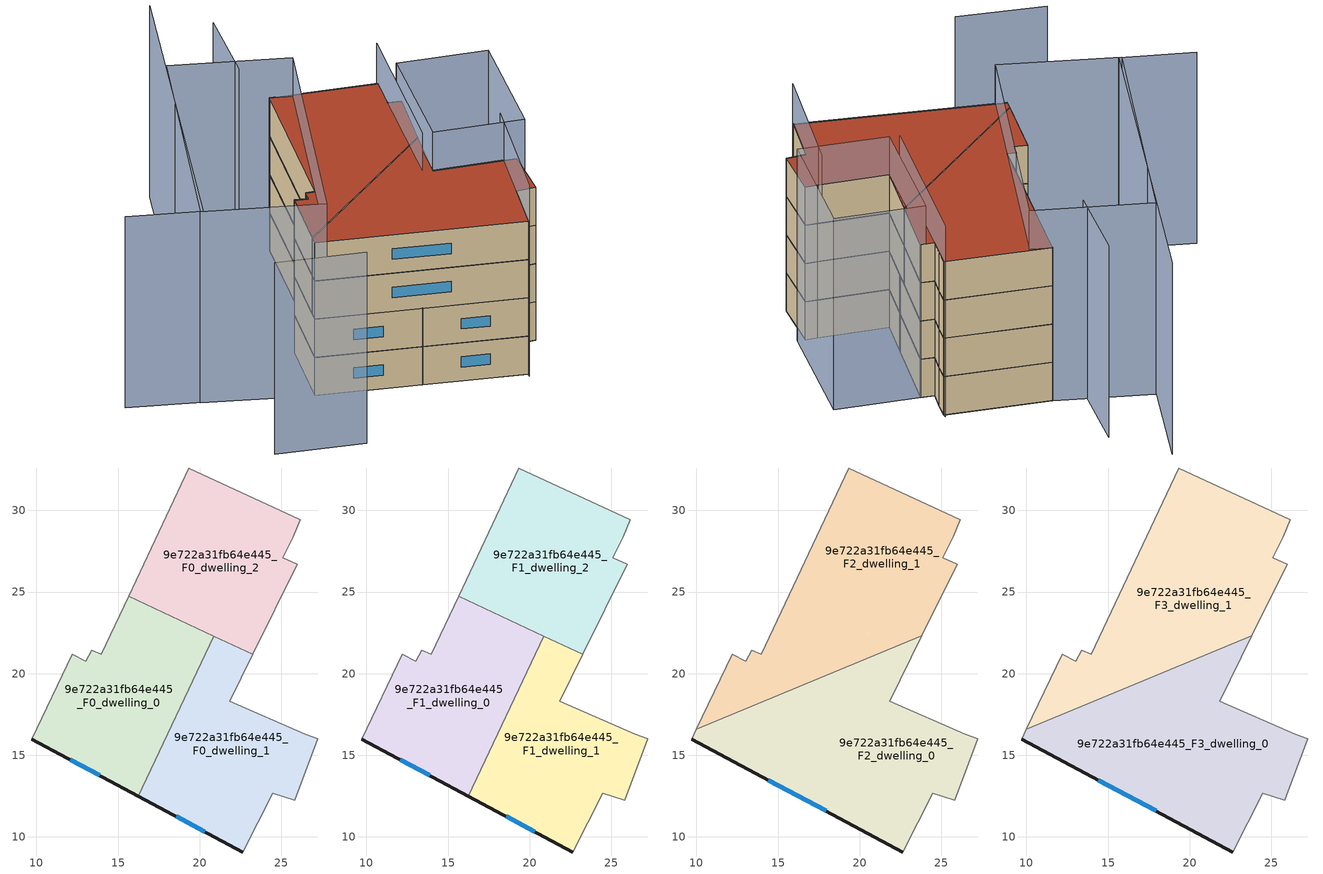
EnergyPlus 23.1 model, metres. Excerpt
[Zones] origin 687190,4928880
9e722a31fb64e445_F0_dwelling_0
 floor ground (EU_floor_Construction): 16.24,12.51 20.84,22.31 15.64,24.75 13.97,21.2 13.39,21.45 13.01,20.75 12.18,21.2 9.71,16 z0
 wall outside (EU_wall_Construction): 16.24,12.51 9.71,16 z0:3
 wall adiabatic (EU_wall_Construction): 9.71,16 12.18,21.2 13.01,20.75 13.39,21.45 13.97,21.2 15.64,24.75 z0:3
 wall to 9e722a31fb64e445_F0_dwelling_1 (EU_wall_Construction): 20.84,22.31 16.24,12.51 z0:3
 wall to 9e722a31fb64e445_F0_dwelling_2 (EU_wall_Construction): 15.64,24.75 20.84,22.31 z0:3
 window (EU_Window_Construction): 13.87,13.77 12.08,14.73 z1.09:1.91
9e722a31fb64e445_F0_dwelling_1
 floor ground (EU_floor_Construction): 25.82,12.24 27.22,16.01 26.46,16.3 21.83,18.3 23.25,21.18 20.84,22.31 16.24,12.51 22.64,9.08 24.47,12.68 z0
 wall outside (EU_wall_Construction): 22.64,9.08 16.24,12.51 z0:3
 wall adiabatic (EU_wall_Construction): 23.25,21.18 21.83,18.3 26.46,16.3 27.22,16.01 25.82,12.24 24.47,12.68 22.64,9.08 z0:3
 wall to 9e722a31fb64e445_F0_dwelling_2 (EU_wall_Construction): 20.84,22.31 23.25,21.18 z0:3
 window (EU_Window_Construction): 20.32,10.32 18.56,11.26 z1.09:1.91
9e722a31fb64e445_F0_dwelling_2
 floor ground (EU_floor_Construction): 23.25,21.18 25.96,26.7 25.07,27.12 25.72,28.38 26.17,29.45 19.32,32.6 15.64,24.75 z0
 wall adiabatic (EU_wall_Construction): 15.64,24.75 19.32,32.6 26.17,29.45 25.72,28.38 25.07,27.12 25.96,26.7 23.25,21.18 z0:3
9e722a31fb64e445_F1_dwelling_0
 floor to 9e722a31fb64e445_F0_dwelling_0 (EU_floor_Construction): 16.24,12.51 20.84,22.31 15.64,24.75 13.97,21.2 13.39,21.45 13.01,20.75 12.18,21.2 9.71,16 z3
 wall outside (EU_wall_Construction): 16.24,12.51 9.71,16 z3:6
 wall adiabatic (EU_wall_Construction): 9.71,16 12.18,21.2 13.01,20.75 13.39,21.45 13.97,21.2 15.64,24.75 z3:6
 wall to 9e722a31fb64e445_F1_dwelling_1 (EU_wall_Construction): 20.84,22.31 16.24,12.51 z3:6
 wall to 9e722a31fb64e445_F1_dwelling_2 (EU_wall_Construction): 15.64,24.75 20.84,22.31 z3:6
 window (EU_Window_Construction): 13.87,13.77 12.08,14.73 z4.09:4.91
9e722a31fb64e445_F1_dwelling_1
 floor to 9e722a31fb64e445_F0_dwelling_1 (EU_floor_Construction): 25.82,12.24 27.22,16.01 26.46,16.3 21.83,18.3 23.25,21.18 20.84,22.31 16.24,12.51 22.64,9.08 24.47,12.68 z3
 wall outside (EU_wall_Construction): 22.64,9.08 16.24,12.51 z3:6
 wall adiabatic (EU_wall_Construction): 23.25,21.18 21.83,18.3 26.46,16.3 27.22,16.01 25.82,12.24 24.47,12.68 22.64,9.08 z3:6
 wall to 9e722a31fb64e445_F1_dwelling_2 (EU_wall_Construction): 20.84,22.31 23.25,21.18 z3:6
 window (EU_Window_Construction): 20.32,10.32 18.56,11.26 z4.09:4.91
9e722a31fb64e445_F1_dwelling_2
 floor to 9e722a31fb64e445_F0_dwelling_2 (EU_floor_Construction): 23.25,21.18 25.96,26.7 25.07,27.12 25.72,28.38 26.17,29.45 19.32,32.6 15.64,24.75 z3
 wall adiabatic (EU_wall_Construction): 15.64,24.75 19.32,32.6 26.17,29.45 25.72,28.38 25.07,27.12 25.96,26.7 23.25,21.18 z3:6
9e722a31fb64e445_F2_dwelling_0
 floor to 9e722a31fb64e445_F1_dwelling_0 (EU_floor_Construction): 16.24,12.51 20.13,20.79 9.99,16.58 9.71,16 z6
 floor to 9e722a31fb64e445_F1_dwelling_1 (EU_floor_Construction): 25.82,12.24 27.22,16.01 26.46,16.3 21.83,18.3 23.25,21.18 22.22,21.66 20.13,20.79 16.24,12.51 22.64,9.08 24.47,12.68 z6
 floor to 9e722a31fb64e445_F1_dwelling_2 (EU_floor_Construction): 23.25,21.18 23.81,22.32 22.22,21.66 z6
 wall outside (EU_wall_Construction): 22.64,9.08 9.71,16 z6:9
 wall adiabatic (EU_wall_Construction): 9.71,16 9.99,16.58 / 23.81,22.32 21.83,18.3 26.46,16.3 27.22,16.01 25.82,12.24 24.47,12.68 22.64,9.08 z6:9
 wall to 9e722a31fb64e445_F2_dwelling_1 (EU_wall_Construction): 9.99,16.58 23.81,22.32 z6:9
 window (EU_Window_Construction): 17.95,11.59 14.41,13.49 z7.09:7.91
9e722a31fb64e445_F2_dwelling_1
 floor to 9e722a31fb64e445_F1_dwelling_1 (EU_floor_Construction): 22.22,21.66 20.84,22.31 20.13,20.79 z6
 floor to 9e722a31fb64e445_F1_dwelling_2 (EU_floor_Construction): 23.81,22.32 25.96,26.7 25.07,27.12 25.72,28.38 26.17,29.45 19.32,32.6 15.64,24.75 22.22,21.66 z6
 floor to 9e722a31fb64e445_F1_dwelling_0 (EU_floor_Construction): 20.13,20.79 20.84,22.31 15.64,24.75 13.97,21.2 13.39,21.45 13.01,20.75 12.18,21.2 9.99,16.58 z6
 wall adiabatic (EU_wall_Construction): 9.99,16.58 12.18,21.2 13.01,20.75 13.39,21.45 13.97,21.2 19.32,32.6 26.17,29.45 25.72,28.38 25.07,27.12 25.96,26.7 23.81,22.32 z6:9
9e722a31fb64e445_F3_dwelling_0
 floor to 9e722a31fb64e445_F2_dwelling_0 (EU_floor_Construction): 25.82,12.24 27.22,16.01 26.46,16.3 21.83,18.3 23.81,22.32 9.99,16.58 9.71,16 22.64,9.08 24.47,12.68 z9
 wall outside (EU_wall_Construction): 22.64,9.08 9.71,16 z9:12
 wall adiabatic (EU_wall_Construction): 9.71,16 9.99,16.58 / 23.81,22.32 21.83,18.3 26.46,16.3 27.22,16.01 25.82,12.24 24.47,12.68 22.64,9.08 z9:12
 wall to 9e722a31fb64e445_F3_dwelling_1 (EU_wall_Construction): 9.99,16.58 23.81,22.32 z9:12
 window (EU_Window_Construction): 17.95,11.59 14.41,13.49 z10.09:10.91
 roof outside (EU_roof_Construction): 23.81,22.32 21.83,18.3 26.46,16.3 27.22,16.01 25.82,12.24 24.47,12.68 22.64,9.08 9.71,16 9.99,16.58 z12
9e722a31fb64e445_F3_dwelling_1
 floor to 9e722a31fb64e445_F2_dwelling_1 (EU_floor_Construction): 23.81,22.32 25.96,26.7 25.07,27.12 25.72,28.38 26.17,29.45 19.32,32.6 13.97,21.2 13.39,21.45 13.01,20.75 12.18,21.2 9.99,16.58 z9
 wall adiabatic (EU_wall_Construction): 9.99,16.58 12.18,21.2 13.01,20.75 13.39,21.45 13.97,21.2 19.32,32.6 26.17,29.45 25.72,28.38 25.07,27.12 25.96,26.7 23.81,22.32 z9:12
 roof outside (EU_roof_Construction): 26.17,29.45 25.72,28.38 25.07,27.12 25.96,26.7 23.81,22.32 9.99,16.58 12.18,21.2 13.01,20.75 13.39,21.45 13.97,21.2 19.32,32.6 z12
shading: 2.84,11.8 8.5,8.98 / 22.5,8.87 26.9,17.34 / 21.24,18.67 26.25,29.7 / 16.96,32.96 19.4,38.68 / 17.47,43.09 3.37,20.05 / 3.37,20.05 -1.15,22.82 / 25.64,26.84 31.49,24.23 / 31.49,24.23 27.68,15.69 / 27.68,15.69 21.83,18.3 / 21.83,18.3 25.64,26.84 / 3.18,20.13 13.42,36.33 / 13.42,36.33 20.65,31.76 / 20.65,31.76 10.41,15.56 / 10.41,15.56 3.18,20.13 z0:15
[Building]
EU S2 Campaign: North Axis=0; Terrain=City; Solar Distribution=FullExterior
[Site:Location]
Bologna: Latitude=44.5; Longitude=11.25; Time Zone=1; Elevation=37
[SizingPeriod:WeatherFileDays]
AnnualSizingPeriod: Begin Month=1; Begin Day of Month=1; End Month=12; End Day of Month=31; Day of Week for Start Day=Monday; Use Weather File Daylight Saving Period=No; Use Weather File Rain and Snow Indicators=No
[MATERIAL]
EU_InternalMass_Material: Roughness=MediumRough; Thickness=0.1; Conductivity=1; Density=1800; Specific Heat=900; Thermal Absorptance=0.9; Solar Absorptance=0.7; Visible Absorptance=0.7
[MATERIAL:NOMASS] Roughness=MediumRough; Thermal Absorptance=0.9; Solar Absorptance=0.7; Visible Absorptance=0.7
Name | Thermal Resistance
EU_wall_NoMass | 0.818544
EU_roof_NoMass | 0.6448
EU_floor_NoMass | 0.806
[WINDOWMATERIAL:SIMPLEGLAZINGSYSTEM]
EU_Window_SimpleGlazing: UFactor=4.43105; Solar Heat Gain Coefficient=0.85; Visible Transmittance=0.85
[CONSTRUCTION]
EU_wall_Construction: EU_wall_NoMass
EU_roof_Construction: EU_roof_NoMass
EU_floor_Construction: EU_floor_NoMass
EU_InternalMass_Construction: EU_InternalMass_Material
EU_Window_Construction: EU_Window_SimpleGlazing
[ZONE] Type=1; Multiplier=1; Ceiling Height=autocalculate; Floor Area=autocalculate; Part of Total Floor Area=Yes
Name | Volume
9e722a31fb64e445_F0_dwelling_0; 9e722a31fb64e445_F1_dwelling_0 | 213.877
9e722a31fb64e445_F2_dwelling_0; 9e722a31fb64e445_F3_dwelling_0 | 320.809
9e722a31fb64e445_F0_dwelling_1; 9e722a31fb64e445_F1_dwelling_1 | 213.873
9e722a31fb64e445_F2_dwelling_1; 9e722a31fb64e445_F3_dwelling_1 | 320.823
9e722a31fb64e445_F0_dwelling_2; 9e722a31fb64e445_F1_dwelling_2 | 213.898
[INTERNALMASS] Construction=EU_InternalMass_Construction
Name | Zone or ZoneList | Surface Area
9e722a31fb64e445_F0_dwelling_0_EU_InternalMass | 9e722a31fb64e445_F0_dwelling_0 | 71.2922
9e722a31fb64e445_F0_dwelling_1_EU_InternalMass | 9e722a31fb64e445_F0_dwelling_1 | 71.2916
9e722a31fb64e445_F0_dwelling_2_EU_InternalMass | 9e722a31fb64e445_F0_dwelling_2 | 71.299
9e722a31fb64e445_F1_dwelling_0_EU_InternalMass | 9e722a31fb64e445_F1_dwelling_0 | 71.2922
9e722a31fb64e445_F1_dwelling_1_EU_InternalMass | 9e722a31fb64e445_F1_dwelling_1 | 71.2916
9e722a31fb64e445_F1_dwelling_2_EU_InternalMass | 9e722a31fb64e445_F1_dwelling_2 | 71.299
9e722a31fb64e445_F2_dwelling_0_EU_InternalMass | 9e722a31fb64e445_F2_dwelling_0 | 106.936
9e722a31fb64e445_F2_dwelling_1_EU_InternalMass | 9e722a31fb64e445_F2_dwelling_1 | 106.941
9e722a31fb64e445_F3_dwelling_0_EU_InternalMass | 9e722a31fb64e445_F3_dwelling_0 | 106.936
9e722a31fb64e445_F3_dwelling_1_EU_InternalMass | 9e722a31fb64e445_F3_dwelling_1 | 106.941
[OTHEREQUIPMENT] Fuel Type=Electricity; Design Level Calculation Method=Watts/Area; Power per Zone Floor Area=1; Fraction Latent=0; Fraction Radiant=0; Fraction Lost=0; Carbon Dioxide Generation Rate=0; EndUse Subcategory=EU_Step8_InternalGains
Name | Zone or ZoneList or Space or SpaceList | Schedule
EU_Step8_InternalGain_9e722a31fb64e445_F0_dwelling_0_f000 | 9e722a31fb64e445_F0_dwelling_0 | EU_Step8_GainSchedule_9e722a31fb64e445_F0_dwelling_0_f000
EU_Step8_InternalGain_9e722a31fb64e445_F0_dwelling_1_f000 | 9e722a31fb64e445_F0_dwelling_1 | EU_Step8_GainSchedule_9e722a31fb64e445_F0_dwelling_1_f000
EU_Step8_InternalGain_9e722a31fb64e445_F0_dwelling_2_f000 | 9e722a31fb64e445_F0_dwelling_2 | EU_Step8_GainSchedule_9e722a31fb64e445_F0_dwelling_2_f000
EU_Step8_InternalGain_9e722a31fb64e445_F1_dwelling_0_f000 | 9e722a31fb64e445_F1_dwelling_0 | EU_Step8_GainSchedule_9e722a31fb64e445_F1_dwelling_0_f000
EU_Step8_InternalGain_9e722a31fb64e445_F1_dwelling_1_f000 | 9e722a31fb64e445_F1_dwelling_1 | EU_Step8_GainSchedule_9e722a31fb64e445_F1_dwelling_1_f000
EU_Step8_InternalGain_9e722a31fb64e445_F1_dwelling_2_f000 | 9e722a31fb64e445_F1_dwelling_2 | EU_Step8_GainSchedule_9e722a31fb64e445_F1_dwelling_2_f000
EU_Step8_InternalGain_9e722a31fb64e445_F2_dwelling_0_f000 | 9e722a31fb64e445_F2_dwelling_0 | EU_Step8_GainSchedule_9e722a31fb64e445_F2_dwelling_0_f000
EU_Step8_InternalGain_9e722a31fb64e445_F2_dwelling_1_f000 | 9e722a31fb64e445_F2_dwelling_1 | EU_Step8_GainSchedule_9e722a31fb64e445_F2_dwelling_1_f000
EU_Step8_InternalGain_9e722a31fb64e445_F3_dwelling_0_f000 | 9e722a31fb64e445_F3_dwelling_0 | EU_Step8_GainSchedule_9e722a31fb64e445_F3_dwelling_0_f000
EU_Step8_InternalGain_9e722a31fb64e445_F3_dwelling_1_f000 | 9e722a31fb64e445_F3_dwelling_1 | EU_Step8_GainSchedule_9e722a31fb64e445_F3_dwelling_1_f000
[ZONEVENTILATION:DESIGNFLOWRATE] Schedule=EU_AlwaysOn; Design Flow Rate Calculation Method=AirChanges/Hour; Air Changes per Hour=0.708969; Ventilation Type=Natural; Fan Pressure Rise=0; Fan Total Efficiency=1; Constant Term Coefficient=1; Temperature Term Coefficient=0; Velocity Term Coefficient=0; Velocity Squared Term Coefficient=0; Minimum Indoor Temperature=-100; Maximum Indoor Temperature=100; Delta Temperature=-100; Minimum Outdoor Temperature=-100; Maximum Outdoor Temperature=100; Maximum Wind Speed=40
Name | Zone or ZoneList or Space or SpaceList
EU_ConstantAir_9e722a31fb64e445_F0_dwelling_0 | 9e722a31fb64e445_F0_dwelling_0
EU_ConstantAir_9e722a31fb64e445_F0_dwelling_1 | 9e722a31fb64e445_F0_dwelling_1
EU_ConstantAir_9e722a31fb64e445_F0_dwelling_2 | 9e722a31fb64e445_F0_dwelling_2
EU_ConstantAir_9e722a31fb64e445_F1_dwelling_0 | 9e722a31fb64e445_F1_dwelling_0
EU_ConstantAir_9e722a31fb64e445_F1_dwelling_1 | 9e722a31fb64e445_F1_dwelling_1
EU_ConstantAir_9e722a31fb64e445_F1_dwelling_2 | 9e722a31fb64e445_F1_dwelling_2
EU_ConstantAir_9e722a31fb64e445_F2_dwelling_0 | 9e722a31fb64e445_F2_dwelling_0
EU_ConstantAir_9e722a31fb64e445_F2_dwelling_1 | 9e722a31fb64e445_F2_dwelling_1
EU_ConstantAir_9e722a31fb64e445_F3_dwelling_0 | 9e722a31fb64e445_F3_dwelling_0
EU_ConstantAir_9e722a31fb64e445_F3_dwelling_1 | 9e722a31fb64e445_F3_dwelling_1
[HVACTEMPLATE:THERMOSTAT] Constant Heating Setpoint=20; Constant Cooling Setpoint=50
EU_HeatOnly_9e722a31fb64e445_F0_dwelling_0; EU_HeatOnly_9e722a31fb64e445_F0_dwelling_1; EU_HeatOnly_9e722a31fb64e445_F0_dwelling_2; EU_HeatOnly_9e722a31fb64e445_F1_dwelling_0; EU_HeatOnly_9e722a31fb64e445_F1_dwelling_1; EU_HeatOnly_9e722a31fb64e445_F1_dwelling_2; EU_HeatOnly_9e722a31fb64e445_F2_dwelling_0; EU_HeatOnly_9e722a31fb64e445_F2_dwelling_1; EU_HeatOnly_9e722a31fb64e445_F3_dwelling_0; EU_HeatOnly_9e722a31fb64e445_F3_dwelling_1
[HVACTEMPLATE:ZONE:IDEALLOADSAIRSYSTEM] System Availability Schedule=EU_AlwaysOn; Maximum Heating Supply Air Temperature=50; Minimum Cooling Supply Air Temperature=13; Maximum Heating Supply Air Humidity Ratio=0.0156; Minimum Cooling Supply Air Humidity Ratio=0.0077; Heating Limit=NoLimit; Cooling Limit=NoLimit; Heating Availability Schedule=EU_AlwaysOn; Cooling Availability Schedule=EU_CoolingOff; Dehumidification Control Type=ConstantSensibleHeatRatio; Cooling Sensible Heat Ratio=0.7; Dehumidification Setpoint=60; Humidification Control Type=None; Humidification Setpoint=30; Outdoor Air Method=None; Outdoor Air Flow Rate per Person=0.00944; Outdoor Air Flow Rate per Zone Floor Area=0; Outdoor Air Flow Rate per Zone=0; Demand Controlled Ventilation Type=None; Outdoor Air Economizer Type=NoEconomizer; Heat Recovery Type=None; Sensible Heat Recovery Effectiveness=0.7; Latent Heat Recovery Effectiveness=0.65
Name | Template Thermostat
9e722a31fb64e445_F0_dwelling_0 | EU_HeatOnly_9e722a31fb64e445_F0_dwelling_0
9e722a31fb64e445_F0_dwelling_1 | EU_HeatOnly_9e722a31fb64e445_F0_dwelling_1
9e722a31fb64e445_F0_dwelling_2 | EU_HeatOnly_9e722a31fb64e445_F0_dwelling_2
9e722a31fb64e445_F1_dwelling_0 | EU_HeatOnly_9e722a31fb64e445_F1_dwelling_0
9e722a31fb64e445_F1_dwelling_1 | EU_HeatOnly_9e722a31fb64e445_F1_dwelling_1
9e722a31fb64e445_F1_dwelling_2 | EU_HeatOnly_9e722a31fb64e445_F1_dwelling_2
9e722a31fb64e445_F2_dwelling_0 | EU_HeatOnly_9e722a31fb64e445_F2_dwelling_0
9e722a31fb64e445_F2_dwelling_1 | EU_HeatOnly_9e722a31fb64e445_F2_dwelling_1
9e722a31fb64e445_F3_dwelling_0 | EU_HeatOnly_9e722a31fb64e445_F3_dwelling_0
9e722a31fb64e445_F3_dwelling_1 | EU_HeatOnly_9e722a31fb64e445_F3_dwelling_1
[SIZING:ZONE] Zone Cooling Design Supply Air Temperature Input Method=SupplyAirTemperature; Zone Cooling Design Supply Air Temperature=13; Zone Heating Design Supply Air Temperature Input Method=SupplyAirTemperature; Zone Heating Design Supply Air Temperature=50; Zone Cooling Design Supply Air Humidity Ratio=0.008; Zone Heating Design Supply Air Humidity Ratio=0.008; Cooling Design Air Flow Method=DesignDay; Cooling Design Air Flow Rate=0; Cooling Minimum Air Flow per Zone Floor Area=0.000762; Cooling Minimum Air Flow=0; Cooling Minimum Air Flow Fraction=0.2; Heating Design Air Flow Method=DesignDay; Heating Design Air Flow Rate=0; Heating Maximum Air Flow per Zone Floor Area=0.002032; Heating Maximum Air Flow=0.141576; Heating Maximum Air Flow Fraction=0.3; Account for Dedicated Outdoor Air System=No; Dedicated Outdoor Air System Control Strategy=NeutralSupplyAir; Dedicated Outdoor Air Low Setpoint Temperature for Design=autosize; Dedicated Outdoor Air High Setpoint Temperature for Design=autosize; Zone Load Sizing Method=Sensible Load Only No Latent Load; Zone Latent Cooling Design Supply Air Humidity Ratio Input Method=HumidityRatioDifference; Zone Cooling Design Supply Air Humidity Ratio Difference=0.005; Zone Latent Heating Design Supply Air Humidity Ratio Input Method=HumidityRatioDifference; Zone Humidification Design Supply Air Humidity Ratio Difference=0.005
9e722a31fb64e445_F0_dwelling_0; 9e722a31fb64e445_F0_dwelling_1; 9e722a31fb64e445_F0_dwelling_2; 9e722a31fb64e445_F1_dwelling_0; 9e722a31fb64e445_F1_dwelling_1; 9e722a31fb64e445_F1_dwelling_2; 9e722a31fb64e445_F2_dwelling_0; 9e722a31fb64e445_F2_dwelling_1; 9e722a31fb64e445_F3_dwelling_0; 9e722a31fb64e445_F3_dwelling_1
[SCHEDULE:CONSTANT]
Name | Hourly Value
EU_AlwaysOn | 1
EU_CoolingOff | 0
[SCHEDULE:FILE] Column Number=1; Rows to Skip at Top=0; Number of Hours of Data=8760; Column Separator=Comma; Interpolate to Timestep=No; Minutes per Item=60; Adjust Schedule for Daylight Savings=Yes
Name | File
EU_Step8_GainSchedule_9e722a31fb64e445_F0_dwelling_0_f000 | ../../schedules/9e722a31fb64e445/9e722a31fb64e445_F0_dwelling_0_f000_gain.csv
EU_Step8_GainSchedule_9e722a31fb64e445_F0_dwelling_1_f000 | ../../schedules/9e722a31fb64e445/9e722a31fb64e445_F0_dwelling_1_f000_gain.csv
EU_Step8_GainSchedule_9e722a31fb64e445_F0_dwelling_2_f000 | ../../schedules/9e722a31fb64e445/9e722a31fb64e445_F0_dwelling_2_f000_gain.csv
EU_Step8_GainSchedule_9e722a31fb64e445_F1_dwelling_0_f000 | ../../schedules/9e722a31fb64e445/9e722a31fb64e445_F1_dwelling_0_f000_gain.csv
EU_Step8_GainSchedule_9e722a31fb64e445_F1_dwelling_1_f000 | ../../schedules/9e722a31fb64e445/9e722a31fb64e445_F1_dwelling_1_f000_gain.csv
EU_Step8_GainSchedule_9e722a31fb64e445_F1_dwelling_2_f000 | ../../schedules/9e722a31fb64e445/9e722a31fb64e445_F1_dwelling_2_f000_gain.csv
EU_Step8_GainSchedule_9e722a31fb64e445_F2_dwelling_0_f000 | ../../schedules/9e722a31fb64e445/9e722a31fb64e445_F2_dwelling_0_f000_gain.csv
EU_Step8_GainSchedule_9e722a31fb64e445_F2_dwelling_1_f000 | ../../schedules/9e722a31fb64e445/9e722a31fb64e445_F2_dwelling_1_f000_gain.csv
EU_Step8_GainSchedule_9e722a31fb64e445_F3_dwelling_0_f000 | ../../schedules/9e722a31fb64e445/9e722a31fb64e445_F3_dwelling_0_f000_gain.csv
EU_Step8_GainSchedule_9e722a31fb64e445_F3_dwelling_1_f000 | ../../schedules/9e722a31fb64e445/9e722a31fb64e445_F3_dwelling_1_f000_gain.csv
